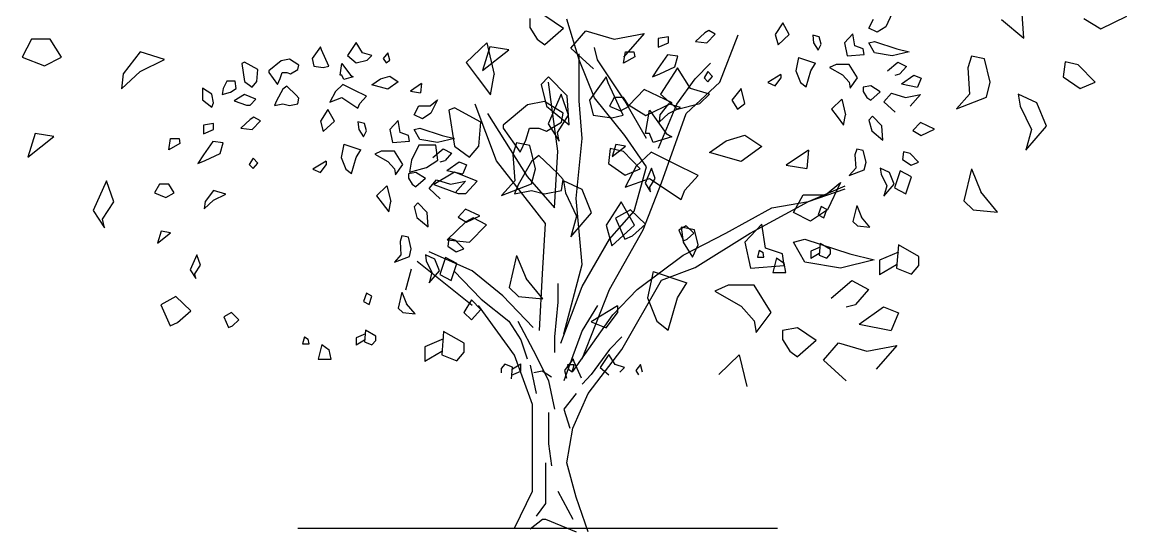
# Model space of a CAD drawing. Extents: x 336129 to 337050, y 65560 to 66540.
# Drawn here: x 336129 to 337050, y 65560 to 65985 of the extents above; entities that cross this region are included whole.
import ezdxf

# ---------------------------------------------------------------- set-up
doc = ezdxf.new("R2010")
doc.units = 0
doc.header["$MEASUREMENT"] = 0
doc.layers.get('0').update_dxf_attribs({"linetype": 'CONTINUOUS'})

msp = doc.modelspace()

# ---------------------------------------------------------------- linework, layer by layer
at = {"color": 7, "linetype": 'CONTINUOUS'}
for p, q in [((336580.28125, 65980.03125), (336564.65625, 65990.578125)), ((336854.53125, 65992.859375), (336849.0625, 65981.53125)), ((336964.28125, 65971.84375), (336962.71875, 65996.0625)), ((337028.34375, 65979.65625), (337050.21875, 65990.203125)), ((336552.15625, 65988.234375), (336552.15625, 65980.8125)), ((336552.15625, 65980.8125), (336558.40625, 65971.046875)), ((336580.28125, 65980.03125), (336564.65625, 65966.359375)), ((336593.28125, 65953.734375), (336583.09375, 65987.84375)), ((336763.125, 65984.859375), (336756.875, 65975.09375)), ((336768.59375, 65975.09375), (336763.125, 65984.859375)), ((336835, 65980.359375), (336838.90625, 65987.78125)), ((336842.03125, 65976.84375), (336835, 65980.359375)), ((336849.0625, 65981.53125), (336842.03125, 65976.84375)), ((336945.53125, 65987.46875), (336964.28125, 65971.84375)), ((337014.28125, 65988.25), (337028.34375, 65979.65625)), ((336136.53125, 65971.046875), (336128.71875, 65956.203125)), ((336152.15625, 65971.046875), (336136.53125, 65971.046875)), ((336161.53125, 65956.203125), (336152.15625, 65971.046875)), ((336558.40625, 65971.046875), (336564.65625, 65966.359375)), ((336586.53125, 65963.625), (336599.03125, 65978.078125)), ((336599.03125, 65978.078125), (336622.46875, 65971.046875)), ((336622.46875, 65971.046875), (336647.46875, 65975.734375)), ((336647.46875, 65975.734375), (336630.28125, 65956.203125)), ((336667.8125, 65973.140625), (336659.21875, 65971.765625)), ((336659.21875, 65971.765625), (336659.21875, 65964.34375)), ((336667.8125, 65968.0625), (336667.8125, 65973.140625)), ((336698.28125, 65976.453125), (336690.46875, 65969.03125)), ((336701.40625, 65978.21875), (336698.28125, 65976.453125)), ((336699.84375, 65968.0625), (336706.875, 65975.28125)), ((336706.875, 65975.28125), (336701.40625, 65978.21875)), ((336710.59375, 65935.367188), (336725.875, 65974.726562)), ((336756.875, 65975.09375), (336759.21875, 65966.5)), ((336759.21875, 65966.5), (336768.59375, 65975.09375)), ((336793.59375, 65973.140625), (336788.125, 65974.3125)), ((336788.125, 65974.3125), (336788.90625, 65968.0625)), ((336795.15625, 65966.890625), (336793.59375, 65973.140625)), ((336821.71875, 65975.484375), (336814.6875, 65968.0625)), ((336823.28125, 65965.515625), (336821.71875, 65975.484375)), ((336377.5625, 65964.71875), (336370.53125, 65954.953125)), ((336378.34375, 65962.1875), (336377.5625, 65964.71875)), ((336384.59375, 65948.703125), (336378.34375, 65962.1875)), ((336407.25, 65968.4375), (336400.21875, 65957.5)), ((336412.71875, 65959.84375), (336407.25, 65968.4375)), ((336516.21875, 65967.921875), (336499.03125, 65951.515625)), ((336518.96875, 65964.8125), (336512.71875, 65944.890625)), ((336512.71875, 65944.890625), (336534.59375, 65962.078125)), ((336516.21875, 65967.921875), (336522.46875, 65941.75)), ((336534.59375, 65962.078125), (336518.96875, 65964.8125)), ((336605.28125, 65946.4375), (336586.53125, 65963.625)), ((336608.59375, 65953.734375), (336606.03125, 65964.226562)), ((336659.21875, 65964.34375), (336667.8125, 65968.0625)), ((336690.46875, 65969.03125), (336699.84375, 65968.0625)), ((336788.90625, 65968.0625), (336792.8125, 65961.8125)), ((336792.8125, 65961.8125), (336795.15625, 65966.890625)), ((336814.6875, 65968.0625), (336817.03125, 65957.125)), ((336830.3125, 65963.171875), (336823.28125, 65965.515625)), ((336831.09375, 65958.296875), (336830.3125, 65963.171875)), ((336835, 65968.0625), (336839.6875, 65969.234375)), ((336839.6875, 65959.65625), (336835, 65968.0625)), ((336839.6875, 65969.234375), (336858.4375, 65963.171875)), ((336858.4375, 65963.171875), (336868.59375, 65960.640625)), ((336128.71875, 65956.203125), (336147.46875, 65948.78125)), ((336147.46875, 65948.78125), (336161.53125, 65956.203125)), ((336227.15625, 65960.5), (336213.09375, 65942.140625)), ((336247.46875, 65954.25), (336227.15625, 65960.5)), ((336227.15625, 65944.09375), (336247.46875, 65954.25)), ((336314.28125, 65951.828125), (336311.9375, 65950.859375)), ((336325.21875, 65945.78125), (336314.28125, 65951.828125)), ((336344.75, 65953), (336334.59375, 65944.609375)), ((336351.78125, 65954.375), (336344.75, 65953)), ((336359.59375, 65949.484375), (336351.78125, 65954.375)), ((336370.53125, 65954.953125), (336372.09375, 65948.703125)), ((336400.21875, 65957.5), (336407.25, 65951.25)), ((336407.25, 65951.25), (336416.625, 65953.59375)), ((336420.53125, 65957.5), (336412.71875, 65959.84375)), ((336416.625, 65953.59375), (336420.53125, 65957.5)), ((336433.8125, 65959.84375), (336429.90625, 65954.953125)), ((336429.90625, 65954.953125), (336432.25, 65951.25)), ((336432.25, 65951.25), (336435.375, 65953.59375)), ((336435.375, 65953.59375), (336433.8125, 65959.84375)), ((336593.28125, 65919.617188), (336593.28125, 65958.976562)), ((336606.03125, 65922.242188), (336593.28125, 65953.734375)), ((336631.53125, 65919.617188), (336608.59375, 65953.734375)), ((336630.3125, 65951.0625), (336631.875, 65960.4375)), ((336639.6875, 65956.34375), (336630.3125, 65951.0625)), ((336631.875, 65960.4375), (336638.90625, 65960.4375)), ((336638.90625, 65960.4375), (336639.6875, 65956.34375)), ((336667.03125, 65958.09375), (336659.21875, 65946.96875)), ((336675.625, 65956.921875), (336667.03125, 65958.09375)), ((336673.28125, 65948.140625), (336675.625, 65956.921875)), ((336776.40625, 65955.75), (336774.0625, 65944.8125)), ((336776.40625, 65955.75), (336790.46875, 65951.0625)), ((336817.03125, 65957.125), (336831.09375, 65958.296875)), ((336854.53125, 65957.125), (336839.6875, 65959.65625)), ((336850.625, 65944.625), (336859.21875, 65952.046875)), ((336868.59375, 65960.640625), (336854.53125, 65957.125)), ((336859.21875, 65952.046875), (336866.25, 65948.328125)), ((336920.53125, 65957), (336917.40625, 65947.234375)), ((336931.46875, 65954.65625), (336920.53125, 65957)), ((336936.15625, 65935.125), (336931.46875, 65954.65625)), ((336998.65625, 65952.3125), (336997.09375, 65939.8125)), ((337009.59375, 65949.578125), (336998.65625, 65952.3125)), ((336211.53125, 65929.640625), (336227.15625, 65944.09375)), ((336311.9375, 65950.859375), (336314.28125, 65935.8125)), ((336324.4375, 65935.8125), (336325.21875, 65945.78125)), ((336334.59375, 65944.609375), (336334.59375, 65943.234375)), ((336334.59375, 65943.234375), (336341.625, 65933.28125)), ((336343.96875, 65938.359375), (336345.53125, 65943.234375)), ((336345.53125, 65943.234375), (336349.4375, 65943.234375)), ((336349.4375, 65943.234375), (336352.5625, 65942.0625)), ((336352.5625, 65942.0625), (336358.8125, 65945.78125)), ((336358.8125, 65945.78125), (336359.59375, 65949.484375)), ((336372.09375, 65948.703125), (336379.90625, 65947.53125)), ((336379.90625, 65947.53125), (336384.59375, 65948.703125)), ((336393.96875, 65941.09375), (336395.53125, 65950.859375)), ((336395.53125, 65950.859375), (336402.5625, 65941.09375)), ((336499.03125, 65951.515625), (336508.40625, 65939.40625)), ((336659.21875, 65946.96875), (336654.53125, 65939.734375)), ((336660.78125, 65942.078125), (336673.28125, 65948.140625)), ((336675.375, 65947.15625), (336661.3125, 65925.28125)), ((336686.3125, 65929.96875), (336675.375, 65947.15625)), ((336690.1875, 65937.984375), (336702.9375, 65951.109375)), ((336700.625, 65944.03125), (336697.5, 65938.765625)), ((336704.53125, 65939.9375), (336700.625, 65944.03125)), ((336774.0625, 65944.8125), (336777.96875, 65935.046875)), ((336782.65625, 65931.34375), (336786.5625, 65944.8125)), ((336786.5625, 65944.8125), (336790.46875, 65951.0625)), ((336807.65625, 65950.09375), (336802.1875, 65947.546875)), ((336802.1875, 65947.546875), (336813.125, 65941.296875)), ((336818.59375, 65950.09375), (336807.65625, 65950.09375)), ((336825.625, 65938.765625), (336818.59375, 65950.09375)), ((336866.25, 65948.328125), (336860.78125, 65942.078125)), ((336917.40625, 65947.234375), (336918.96875, 65925.359375)), ((337023.65625, 65935.125), (337009.59375, 65949.578125)), ((336213.09375, 65942.140625), (336211.53125, 65929.640625)), ((336299.4375, 65936.203125), (336296.3125, 65929.953125)), ((336306.46875, 65936.203125), (336299.4375, 65936.203125)), ((336307.25, 65929.953125), (336306.46875, 65936.203125)), ((336314.28125, 65935.8125), (336320.53125, 65931.125)), ((336320.53125, 65931.125), (336324.4375, 65935.8125)), ((336341.625, 65933.28125), (336343.96875, 65938.359375)), ((336395.53125, 65941.09375), (336393.96875, 65941.09375)), ((336397.09375, 65937.375), (336395.53125, 65941.09375)), ((336404.90625, 65939.71875), (336397.09375, 65937.375)), ((336402.5625, 65941.09375), (336404.90625, 65939.71875)), ((336420.53125, 65933.078125), (336427.5625, 65937.96875)), ((336427.5625, 65937.96875), (336435.375, 65940.3125)), ((336442.40625, 65935.625), (336433.8125, 65929.375)), ((336435.375, 65940.3125), (336442.40625, 65935.625)), ((336461.9375, 65934.0625), (336452.5625, 65927.8125)), ((336461.9375, 65934.0625), (336461.15625, 65926.4375)), ((336508.40625, 65939.40625), (336519.34375, 65924.5625)), ((336519.34375, 65924.5625), (336522.46875, 65941.75)), ((336567.78125, 65939.796875), (336561.53125, 65933.15625)), ((336583.40625, 65923.78125), (336567.78125, 65939.796875)), ((336575.4375, 65877.632812), (336567.8125, 65935.367188)), ((336616, 65939.734375), (336601.9375, 65920.203125)), ((336617.5625, 65934.65625), (336616, 65939.734375)), ((336630.0625, 65907.703125), (336617.5625, 65934.65625)), ((336654.53125, 65939.734375), (336660.78125, 65942.078125)), ((336674.90625, 65916.992188), (336690.1875, 65937.984375)), ((336682.53125, 65909.125), (336710.59375, 65935.367188)), ((336697.5, 65938.765625), (336700.625, 65935.640625)), ((336700.625, 65935.640625), (336704.53125, 65939.9375)), ((336761.5625, 65941.5), (336750.625, 65934.859375)), ((336750.625, 65934.859375), (336756.875, 65932.3125)), ((336756.875, 65932.3125), (336761.5625, 65938.5625)), ((336761.5625, 65941.5), (336761.5625, 65938.5625)), ((336777.96875, 65935.046875), (336782.65625, 65931.34375)), ((336813.125, 65941.296875), (336818.59375, 65935.25)), ((336818.59375, 65935.25), (336819.375, 65930.359375)), ((336819.375, 65930.359375), (336825.625, 65938.765625)), ((336856.875, 65941.109375), (336860.78125, 65942.078125)), ((336862.34375, 65933.875), (336872.5, 65941.109375)), ((336862.34375, 65933.875), (336875.625, 65931.140625)), ((336872.5, 65941.109375), (336878.75, 65938.5625)), ((336878.75, 65938.5625), (336875.625, 65931.140625)), ((336933.03125, 65922.625), (336936.15625, 65935.125)), ((336997.09375, 65939.8125), (337011.15625, 65930.046875)), ((337011.15625, 65930.046875), (337023.65625, 65935.125)), ((336286.9375, 65925.265625), (336279.125, 65930.15625)), ((336279.125, 65930.15625), (336279.125, 65920.578125)), ((336288.5, 65918.046875), (336286.9375, 65925.265625)), ((336296.3125, 65929.953125), (336295.53125, 65924.875)), ((336295.53125, 65924.875), (336302.5625, 65926.828125)), ((336302.5625, 65926.828125), (336307.25, 65929.953125)), ((336314.28125, 65924.875), (336305.6875, 65919.796875)), ((336323.65625, 65921.171875), (336314.28125, 65924.875)), ((336346.3125, 65929.375), (336340.84375, 65919.609375)), ((336349.4375, 65931.90625), (336346.3125, 65929.375)), ((336357.25, 65924.484375), (336349.4375, 65931.90625)), ((336359.59375, 65921.953125), (336357.25, 65924.484375)), ((336390.0625, 65927.421875), (336385.375, 65918.625)), ((336396.3125, 65933.28125), (336390.0625, 65927.421875)), ((336405.6875, 65928.59375), (336396.3125, 65933.28125)), ((336415.84375, 65923.515625), (336405.6875, 65928.59375)), ((336433.8125, 65929.375), (336420.53125, 65933.078125)), ((336452.5625, 65927.8125), (336461.15625, 65926.4375)), ((336561.53125, 65933.15625), (336566.21875, 65915.1875)), ((336578.34375, 65925.359375), (336567.40625, 65900.359375)), ((336584.59375, 65907.78125), (336578.34375, 65925.359375)), ((336647.46875, 65929.25), (336634.96875, 65915.96875)), ((336670.90625, 65917.921875), (336647.46875, 65929.25)), ((336661.3125, 65925.28125), (336675.375, 65912.78125)), ((336701.9375, 65925.28125), (336686.3125, 65929.96875)), ((336694.125, 65917.46875), (336701.9375, 65925.28125)), ((336728.5, 65929.96875), (336720.6875, 65920.203125)), ((336731.625, 65917.46875), (336728.5, 65929.96875)), ((336836.5625, 65932.3125), (336830.3125, 65931.140625)), ((336830.3125, 65931.140625), (336830.3125, 65927.4375)), ((336830.3125, 65927.4375), (336833.4375, 65922.546875)), ((336844.375, 65927.046875), (336836.5625, 65932.3125)), ((336844.375, 65927.046875), (336836.5625, 65920.203125)), ((336847.5, 65918.84375), (336853.75, 65926.0625)), ((336853.75, 65926.0625), (336865.46875, 65922.546875)), ((336865.46875, 65922.546875), (336877.96875, 65924.890625)), ((336877.96875, 65924.890625), (336869.375, 65915.125)), ((336918.96875, 65925.359375), (336908.03125, 65912.859375)), ((336959.59375, 65925.359375), (336961.15625, 65915.203125)), ((336975.21875, 65917.9375), (336959.59375, 65925.359375)), ((336279.125, 65920.578125), (336286.9375, 65914.328125)), ((336286.9375, 65914.328125), (336288.5, 65918.046875)), ((336305.6875, 65919.796875), (336315.84375, 65916.09375)), ((336315.84375, 65916.09375), (336318.96875, 65916.09375)), ((336318.96875, 65916.09375), (336323.65625, 65921.171875)), ((336340.84375, 65919.609375), (336339.28125, 65915.890625)), ((336339.28125, 65915.890625), (336346.3125, 65917.265625)), ((336346.3125, 65917.265625), (336351.78125, 65915.890625)), ((336351.78125, 65915.890625), (336358.8125, 65917.265625)), ((336358.8125, 65917.265625), (336359.59375, 65921.953125)), ((336385.375, 65918.625), (336395.53125, 65922.34375)), ((336395.53125, 65922.34375), (336408.8125, 65913.546875)), ((336408.8125, 65913.546875), (336410.375, 65917.453125)), ((336410.375, 65917.453125), (336415.84375, 65923.515625)), ((336455.6875, 65908.078125), (336459.59375, 65915.5)), ((336459.59375, 65915.5), (336468.96875, 65915.5)), ((336468.96875, 65915.5), (336475.21875, 65920.578125)), ((336475.21875, 65920.578125), (336469.75, 65909.25)), ((336524.4375, 65869.757812), (336506.59375, 65916.992188)), ((336550.375, 65916.296875), (336530.0625, 65899.5)), ((336564.4375, 65919.03125), (336550.375, 65916.296875)), ((336580.0625, 65909.265625), (336564.4375, 65919.03125)), ((336566.21875, 65915.1875), (336584.96875, 65899.5625)), ((336584.96875, 65899.5625), (336583.40625, 65923.78125)), ((336595.84375, 65888.132812), (336593.28125, 65919.617188)), ((336601.9375, 65920.203125), (336605.0625, 65907.703125)), ((336631.53125, 65890.757812), (336606.03125, 65922.242188)), ((336622.5, 65922.546875), (336618.59375, 65915.125)), ((336618.59375, 65915.125), (336627.96875, 65911.421875)), ((336630.3125, 65922.546875), (336622.5, 65922.546875)), ((336627.96875, 65911.421875), (336635, 65915.125)), ((336635, 65915.125), (336630.3125, 65922.546875)), ((336649.40625, 65888.132812), (336631.53125, 65919.617188)), ((336634.96875, 65915.96875), (336649.03125, 65907.375)), ((336649.03125, 65907.375), (336670.90625, 65917.921875)), ((336659.59375, 65880.257812), (336674.90625, 65916.992188)), ((336667.8125, 65917.28125), (336660.78125, 65908.09375)), ((336677.96875, 65914.15625), (336667.8125, 65917.28125)), ((336675.375, 65912.78125), (336694.125, 65917.46875)), ((336720.6875, 65920.203125), (336725.375, 65912.78125)), ((336725.375, 65912.78125), (336731.625, 65917.46875)), ((336812.34375, 65920.984375), (336803.75, 65912.78125)), ((336812.34375, 65920.984375), (336815.46875, 65907.90625)), ((336833.4375, 65922.546875), (336836.5625, 65920.203125)), ((336856.875, 65910.25), (336847.5, 65918.84375)), ((336908.03125, 65912.859375), (336933.03125, 65922.625)), ((336961.15625, 65915.203125), (336970.53125, 65895.671875)), ((336961.15625, 65915.203125), (336970.53125, 65895.671875)), ((336983.03125, 65898.40625), (336975.21875, 65917.9375)), ((336322.09375, 65905.9375), (336318.96875, 65904.171875)), ((336327.5625, 65903), (336322.09375, 65905.9375)), ((336383.8125, 65912.578125), (336377.5625, 65902.8125)), ((336389.28125, 65902.8125), (336383.8125, 65912.578125)), ((336462.71875, 65904.5625), (336455.6875, 65908.078125)), ((336469.75, 65909.25), (336462.71875, 65904.5625)), ((336489.4375, 65913.953125), (336484.75, 65912)), ((336484.75, 65912), (336489.4375, 65881.921875)), ((336511.3125, 65901.84375), (336489.4375, 65913.953125)), ((336516.8125, 65909.125), (336549.9375, 65856.640625)), ((336575.21875, 65893.328125), (336584.59375, 65907.78125)), ((336578.5, 65901.84375), (336580.0625, 65909.265625)), ((336605.0625, 65907.703125), (336620.6875, 65905.359375)), ((336620.6875, 65905.359375), (336630.0625, 65907.703125)), ((336648.8125, 65892.46875), (336651.9375, 65912)), ((336651.9375, 65912), (336666, 65892.46875)), ((336660, 65901.84375), (336667.8125, 65909.078125)), ((336660.78125, 65908.09375), (336660, 65901.84375)), ((336662.15625, 65851.390625), (336682.53125, 65909.125)), ((336667.8125, 65909.078125), (336677.96875, 65914.15625)), ((336803.75, 65912.78125), (336808.4375, 65906.734375)), ((336808.4375, 65906.734375), (336813.90625, 65899.3125)), ((336813.90625, 65899.3125), (336815.46875, 65907.90625)), ((336838.125, 65906.921875), (336835, 65903.609375)), ((336845.9375, 65898.921875), (336838.125, 65906.921875)), ((336288.5, 65900.859375), (336279.90625, 65899.484375)), ((336279.90625, 65899.484375), (336279.90625, 65892.0625)), ((336288.5, 65895.78125), (336288.5, 65900.859375)), ((336318.96875, 65904.171875), (336311.15625, 65896.75)), ((336311.15625, 65896.75), (336320.53125, 65895.78125)), ((336320.53125, 65895.78125), (336327.5625, 65903)), ((336377.5625, 65902.8125), (336379.90625, 65894.21875)), ((336379.90625, 65894.21875), (336389.28125, 65902.8125)), ((336414.28125, 65900.859375), (336408.8125, 65902.03125)), ((336408.8125, 65902.03125), (336409.59375, 65895.78125)), ((336415.84375, 65894.609375), (336414.28125, 65900.859375)), ((336442.40625, 65903.203125), (336435.375, 65895.78125)), ((336443.96875, 65893.234375), (336442.40625, 65903.203125)), ((336455.6875, 65895.78125), (336460.375, 65896.953125)), ((336460.375, 65896.953125), (336479.125, 65890.890625)), ((336509.75, 65881.921875), (336511.3125, 65901.84375)), ((336530.0625, 65899.5), (336530.0625, 65896.765625)), ((336530.0625, 65896.765625), (336544.125, 65876.84375)), ((336548.8125, 65887), (336551.9375, 65896.765625)), ((336551.9375, 65896.765625), (336559.75, 65896.765625)), ((336559.75, 65896.765625), (336566, 65894.421875)), ((336566, 65894.421875), (336578.5, 65901.84375)), ((336567.40625, 65900.359375), (336576.78125, 65885.90625)), ((336835, 65903.609375), (336837.34375, 65894.625)), ((336846.71875, 65886.8125), (336845.9375, 65898.921875)), ((336877.96875, 65901.65625), (336871.71875, 65895.015625)), ((336889.6875, 65895.984375), (336877.96875, 65901.65625)), ((336965.84375, 65878.484375), (336983.03125, 65898.40625)), ((336139.65625, 65892.53125), (336133.40625, 65872.609375)), ((336133.40625, 65872.609375), (336155.28125, 65889.796875)), ((336155.28125, 65889.796875), (336139.65625, 65892.53125)), ((336251, 65878.78125), (336252.5625, 65888.15625)), ((336252.5625, 65888.15625), (336259.59375, 65888.15625)), ((336259.59375, 65888.15625), (336260.375, 65884.0625)), ((336279.90625, 65892.0625), (336288.5, 65895.78125)), ((336409.59375, 65895.78125), (336413.5, 65889.53125)), ((336413.5, 65889.53125), (336415.84375, 65894.609375)), ((336435.375, 65895.78125), (336437.71875, 65884.84375)), ((336451, 65890.890625), (336443.96875, 65893.234375)), ((336451.78125, 65886.015625), (336451, 65890.890625)), ((336460.375, 65887.375), (336455.6875, 65895.78125)), ((336475.21875, 65884.84375), (336460.375, 65887.375)), ((336489.28125, 65888.359375), (336475.21875, 65884.84375)), ((336479.125, 65890.890625), (336489.28125, 65888.359375)), ((336576.78125, 65885.90625), (336575.21875, 65893.328125)), ((336590.75, 65838.273438), (336595.84375, 65888.132812)), ((336649.40625, 65864.515625), (336631.53125, 65890.757812)), ((336651.9375, 65892.46875), (336648.8125, 65892.46875)), ((336655.0625, 65885.046875), (336651.9375, 65892.46875)), ((336670.6875, 65889.734375), (336655.0625, 65885.046875)), ((336666, 65892.46875), (336670.6875, 65889.734375)), ((336716, 65886.21875), (336731.625, 65890.90625)), ((336731.625, 65890.90625), (336745.6875, 65881.53125)), ((336837.34375, 65894.625), (336846.71875, 65886.8125)), ((336871.71875, 65895.015625), (336878.75, 65890.71875)), ((336878.75, 65890.71875), (336889.6875, 65895.984375)), ((336970.53125, 65895.671875), (336965.84375, 65878.484375)), ((336260.375, 65884.0625), (336251, 65878.78125)), ((336287.71875, 65885.8125), (336279.90625, 65874.6875)), ((336296.3125, 65884.640625), (336287.71875, 65885.8125)), ((336293.96875, 65875.859375), (336296.3125, 65884.640625)), ((336397.09375, 65883.46875), (336394.75, 65872.53125)), ((336397.09375, 65883.46875), (336411.15625, 65878.78125)), ((336407.25, 65872.53125), (336411.15625, 65878.78125)), ((336437.71875, 65884.84375), (336451.78125, 65886.015625)), ((336459.75, 65882.703125), (336453.5, 65870.203125)), ((336473.8125, 65882.703125), (336459.75, 65882.703125)), ((336471.3125, 65872.34375), (336479.90625, 65879.765625)), ((336475.375, 65870.203125), (336473.8125, 65882.703125)), ((336479.90625, 65879.765625), (336486.9375, 65876.046875)), ((336489.4375, 65881.921875), (336501.9375, 65872.546875)), ((336501.9375, 65872.546875), (336509.75, 65881.921875)), ((336541.21875, 65884.71875), (336538.09375, 65874.953125)), ((336552.15625, 65882.375), (336541.21875, 65884.71875)), ((336544.125, 65876.84375), (336548.8125, 65887)), ((336556.84375, 65862.84375), (336552.15625, 65882.375)), ((336619.34375, 65880.03125), (336617.78125, 65867.53125)), ((336630.28125, 65877.296875), (336619.34375, 65880.03125)), ((336624.0625, 65883.296875), (336620.9375, 65873.328125)), ((336620.9375, 65873.328125), (336631.875, 65881.921875)), ((336631.875, 65881.921875), (336624.0625, 65883.296875)), ((336701.9375, 65876.453125), (336716, 65886.21875)), ((336745.6875, 65881.53125), (336728.5, 65869.03125)), ((336784.75, 65878.40625), (336766, 65865.90625)), ((336784.75, 65878.40625), (336783.1875, 65863.171875)), ((336824.84375, 65879.390625), (336823.28125, 65874.5)), ((336830.3125, 65878.21875), (336824.84375, 65879.390625)), ((336832.65625, 65868.453125), (336830.3125, 65878.21875)), ((336279.90625, 65874.6875), (336275.21875, 65867.453125)), ((336275.21875, 65867.453125), (336281.46875, 65869.796875)), ((336281.46875, 65869.796875), (336293.96875, 65875.859375)), ((336321.3125, 65871.75), (336318.1875, 65866.484375)), ((336325.21875, 65867.65625), (336321.3125, 65871.75)), ((336382.25, 65869.21875), (336371.3125, 65862.578125)), ((336382.25, 65869.21875), (336382.25, 65866.28125)), ((336394.75, 65872.53125), (336398.65625, 65862.765625)), ((336403.34375, 65859.0625), (336407.25, 65872.53125)), ((336428.34375, 65877.8125), (336422.875, 65875.265625)), ((336422.875, 65875.265625), (336433.8125, 65869.015625)), ((336439.28125, 65877.8125), (336428.34375, 65877.8125)), ((336433.8125, 65869.015625), (336439.28125, 65862.96875)), ((336446.3125, 65866.484375), (336439.28125, 65877.8125)), ((336453.5, 65870.203125), (336451.9375, 65860.046875)), ((336466, 65863.953125), (336475.375, 65870.203125)), ((336477.5625, 65868.828125), (336481.46875, 65869.796875)), ((336486.9375, 65876.046875), (336481.46875, 65869.796875)), ((336483.03125, 65861.59375), (336493.1875, 65868.828125)), ((336493.1875, 65868.828125), (336499.4375, 65866.28125)), ((336565.25, 65817.28125), (336524.4375, 65869.757812)), ((336538.09375, 65874.953125), (336539.65625, 65853.078125)), ((336553.5, 65869.03125), (336542.5625, 65849.5)), ((336559.75, 65874.109375), (336553.5, 65869.03125)), ((336575.375, 65859.265625), (336559.75, 65874.109375)), ((336572.90625, 65830.398438), (336575.4375, 65877.632812)), ((336644.34375, 65862.84375), (336630.28125, 65877.296875)), ((336653.5, 65876.84375), (336641, 65865.125)), ((336672.25, 65867.46875), (336653.5, 65876.84375)), ((336728.5, 65869.03125), (336701.9375, 65876.453125)), ((336823.28125, 65874.5), (336824.0625, 65863.5625)), ((336863.90625, 65877.046875), (336863.125, 65870.796875)), ((336863.125, 65870.796875), (336870.15625, 65865.90625)), ((336869.375, 65875.671875), (336863.90625, 65877.046875)), ((336876.40625, 65868.453125), (336869.375, 65875.671875)), ((336318.1875, 65866.484375), (336321.3125, 65863.359375)), ((336321.3125, 65863.359375), (336325.21875, 65867.65625)), ((336371.3125, 65862.578125), (336377.5625, 65860.03125)), ((336377.5625, 65860.03125), (336382.25, 65866.28125)), ((336398.65625, 65862.765625), (336403.34375, 65859.0625)), ((336439.28125, 65862.96875), (336440.0625, 65858.078125)), ((336440.0625, 65858.078125), (336446.3125, 65866.484375)), ((336457.25, 65860.03125), (336451, 65858.859375)), ((336451.9375, 65860.046875), (336466, 65863.953125)), ((336465.0625, 65854.765625), (336457.25, 65860.03125)), ((336489.4375, 65860.046875), (336472.25, 65849.890625)), ((336483.03125, 65861.59375), (336496.3125, 65858.859375)), ((336508.1875, 65852.625), (336489.4375, 65860.046875)), ((336499.4375, 65866.28125), (336496.3125, 65858.859375)), ((336553.71875, 65850.34375), (336556.84375, 65862.84375)), ((336617.78125, 65867.53125), (336631.84375, 65857.765625)), ((336641, 65865.125), (336631.625, 65847.546875)), ((336631.84375, 65857.765625), (336644.34375, 65862.84375)), ((336639.1875, 65827.773438), (336649.40625, 65864.515625)), ((336653.75, 65863.5625), (336648.28125, 65851.0625)), ((336656.875, 65854.78125), (336653.75, 65863.5625)), ((336692.5625, 65857.3125), (336672.25, 65867.46875)), ((336766, 65865.90625), (336783.1875, 65863.171875)), ((336824.0625, 65863.5625), (336818.59375, 65857.3125)), ((336818.59375, 65857.3125), (336831.09375, 65862.203125)), ((336831.09375, 65862.203125), (336832.65625, 65868.453125)), ((336844.375, 65863.5625), (336845.15625, 65858.484375)), ((336852.1875, 65859.859375), (336844.375, 65863.5625)), ((336856.09375, 65850.09375), (336852.1875, 65859.859375)), ((336861.15625, 65861.296875), (336856.46875, 65847.234375)), ((336870.53125, 65856.21875), (336861.15625, 65861.296875)), ((336870.15625, 65865.90625), (336876.40625, 65868.453125)), ((336920.53125, 65862.859375), (336914.28125, 65836.296875)), ((336920.53125, 65862.859375), (336928.34375, 65843.71875)), ((336199.03125, 65853.078125), (336188.09375, 65828.078125)), ((336205.28125, 65835.5), (336199.03125, 65853.078125)), ((336451, 65858.859375), (336451, 65855.15625)), ((336451, 65855.15625), (336454.125, 65850.265625)), ((336465.0625, 65854.765625), (336457.25, 65847.921875)), ((336468.1875, 65846.5625), (336474.4375, 65853.78125)), ((336474.4375, 65853.78125), (336486.15625, 65850.265625)), ((336486.15625, 65850.265625), (336498.65625, 65852.609375)), ((336498.65625, 65852.609375), (336490.0625, 65842.84375)), ((336498.8125, 65842.46875), (336508.1875, 65852.625)), ((336539.65625, 65853.078125), (336528.71875, 65840.578125)), ((336549.9375, 65856.640625), (336572.90625, 65830.398438)), ((336580.0625, 65854.1875), (336575.375, 65859.265625)), ((336578.5, 65844.8125), (336580.0625, 65854.1875)), ((336580.28125, 65853.078125), (336581.84375, 65842.921875)), ((336595.90625, 65845.65625), (336580.28125, 65853.078125)), ((336631.625, 65847.546875), (336651.9375, 65854.96875)), ((336646.84375, 65812.03125), (336662.15625, 65851.390625)), ((336648.28125, 65851.0625), (336652.96875, 65843.84375)), ((336651.9375, 65854.96875), (336678.5, 65837.390625)), ((336652.1875, 65847.546875), (336656.875, 65854.78125)), ((336681.625, 65845.203125), (336692.5625, 65857.3125)), ((336798.8125, 65841.296875), (336811.3125, 65851.453125)), ((336811.3125, 65851.453125), (336800.375, 65828.796875)), ((336845.15625, 65858.484375), (336849.84375, 65848.71875)), ((336845.15625, 65858.484375), (336849.84375, 65848.71875)), ((336865.84375, 65842.15625), (336870.53125, 65856.21875)), ((336243.1875, 65850.265625), (336239.28125, 65842.84375)), ((336239.28125, 65842.84375), (336248.65625, 65839.140625)), ((336251, 65850.265625), (336243.1875, 65850.265625)), ((336248.65625, 65839.140625), (336255.6875, 65842.84375)), ((336255.6875, 65842.84375), (336251, 65850.265625)), ((336288.5, 65845), (336281.46875, 65835.8125)), ((336298.65625, 65841.875), (336288.5, 65845)), ((336288.5, 65836.796875), (336298.65625, 65841.875)), ((336433.03125, 65848.703125), (336424.4375, 65840.5)), ((336433.03125, 65848.703125), (336436.15625, 65835.625)), ((336454.125, 65850.265625), (336457.25, 65847.921875)), ((336477.5625, 65837.96875), (336468.1875, 65846.5625)), ((336472.25, 65849.890625), (336492.5625, 65842.46875)), ((336492.5625, 65842.46875), (336498.8125, 65842.46875)), ((336528.71875, 65840.578125), (336553.71875, 65850.34375)), ((336542.5625, 65849.5), (336539.4375, 65842.078125)), ((336539.4375, 65842.078125), (336553.5, 65844.8125)), ((336553.5, 65844.8125), (336564.4375, 65842.078125)), ((336564.4375, 65842.078125), (336578.5, 65844.8125)), ((336581.84375, 65842.921875), (336591.21875, 65823.390625)), ((336581.84375, 65842.921875), (336591.21875, 65823.390625)), ((336603.71875, 65826.125), (336595.90625, 65845.65625)), ((336652.96875, 65843.84375), (336652.1875, 65847.546875)), ((336678.5, 65837.390625), (336681.625, 65845.203125)), ((336772.25, 65826.453125), (336780.0625, 65841.296875)), ((336780.0625, 65841.296875), (336798.8125, 65841.296875)), ((336784.53125, 65835.648438), (336815.125, 65848.765625)), ((336784.53125, 65835.648438), (336815.125, 65846.148438)), ((336847.5, 65840.125), (336856.09375, 65850.09375)), ((336849.84375, 65848.71875), (336847.5, 65840.125)), ((336856.46875, 65847.234375), (336865.84375, 65842.15625)), ((336942.40625, 65826.921875), (336928.34375, 65843.71875)), ((336195.90625, 65821.046875), (336205.28125, 65835.5)), ((336280.6875, 65829.5625), (336288.5, 65836.796875)), ((336281.46875, 65835.8125), (336280.6875, 65829.5625)), ((336424.4375, 65840.5), (336429.125, 65834.453125)), ((336429.125, 65834.453125), (336434.59375, 65827.03125)), ((336434.59375, 65827.03125), (336436.15625, 65835.625)), ((336458.8125, 65834.640625), (336455.6875, 65831.328125)), ((336466.625, 65826.640625), (336458.8125, 65834.640625)), ((336595.84375, 65783.164062), (336590.75, 65838.273438)), ((336628.5, 65835.4375), (336616, 65815.90625)), ((336639.4375, 65815.90625), (336628.5, 65835.4375)), ((336736.09375, 65809.40625), (336784.53125, 65835.648438)), ((336753.9375, 65830.398438), (336784.53125, 65835.648438)), ((336824.84375, 65832.3125), (336821.71875, 65819.03125)), ((336824.84375, 65832.3125), (336828.75, 65822.75)), ((336914.28125, 65836.296875), (336922.09375, 65828.875)), ((336188.09375, 65828.078125), (336197.46875, 65813.625)), ((336455.6875, 65831.328125), (336458.03125, 65822.34375)), ((336467.40625, 65814.53125), (336466.625, 65826.640625)), ((336498.65625, 65829.375), (336492.40625, 65822.734375)), ((336510.375, 65823.703125), (336498.65625, 65829.375)), ((336499.4375, 65818.4375), (336510.375, 65823.703125)), ((336586.53125, 65806.203125), (336603.71875, 65826.125)), ((336591.21875, 65823.390625), (336586.53125, 65806.203125)), ((336618.78125, 65804.15625), (336639.1875, 65827.773438)), ((336636.15625, 65828.875), (336623.65625, 65821.84375)), ((336648.65625, 65816.765625), (336636.15625, 65828.875)), ((336715.6875, 65809.40625), (336753.9375, 65830.398438)), ((336786.3125, 65819.421875), (336772.25, 65826.453125)), ((336800.375, 65828.796875), (336786.3125, 65819.421875)), ((336795.15625, 65831.53125), (336792.8125, 65824.5)), ((336792.8125, 65824.5), (336797.5, 65821.96875)), ((336799.84375, 65829), (336795.15625, 65831.53125)), ((336797.5, 65821.96875), (336799.84375, 65829)), ((336835.78125, 65814.34375), (336828.75, 65822.75)), ((336922.09375, 65828.875), (336942.40625, 65826.921875)), ((336197.46875, 65813.625), (336195.90625, 65821.046875)), ((336458.03125, 65822.34375), (336467.40625, 65814.53125)), ((336498.8125, 65818.640625), (336483.1875, 65803.796875)), ((336492.40625, 65822.734375), (336499.4375, 65818.4375)), ((336505.0625, 65822.15625), (336498.8125, 65818.640625)), ((336501.9375, 65801.84375), (336516, 65816.296875)), ((336516, 65816.296875), (336505.0625, 65822.15625)), ((336562.6875, 65775.296875), (336565.25, 65817.28125)), ((336616, 65815.90625), (336620.6875, 65798.71875)), ((336620.6875, 65798.71875), (336639.4375, 65815.90625)), ((336623.65625, 65821.84375), (336631.46875, 65804.265625)), ((336637.71875, 65807), (336648.65625, 65816.765625)), ((336682.65625, 65815.328125), (336676.40625, 65811.8125)), ((336689.4375, 65812), (336678.5, 65814.34375)), ((336678.5, 65814.34375), (336680.0625, 65801.84375)), ((336688.90625, 65809.265625), (336682.65625, 65815.328125)), ((336745.6875, 65816.6875), (336731.625, 65801.84375)), ((336748.8125, 65796.765625), (336745.6875, 65816.6875)), ((336821.71875, 65819.03125), (336825.625, 65815.328125)), ((336825.625, 65815.328125), (336835.78125, 65814.34375)), ((336244.75, 65811.015625), (336241.625, 65801.046875)), ((336241.625, 65801.046875), (336252.5625, 65809.640625)), ((336252.5625, 65809.640625), (336244.75, 65811.015625)), ((336445.53125, 65807.109375), (336443.96875, 65802.21875)), ((336451, 65805.9375), (336445.53125, 65807.109375)), ((336453.34375, 65796.171875), (336451, 65805.9375)), ((336484.59375, 65804.765625), (336483.8125, 65798.515625)), ((336490.0625, 65803.390625), (336484.59375, 65804.765625)), ((336618.78125, 65762.171875), (336646.84375, 65812.03125)), ((336631.46875, 65804.265625), (336637.71875, 65807)), ((336676.40625, 65811.8125), (336680.3125, 65803.015625)), ((336680, 65791.039062), (336715.6875, 65809.40625)), ((336680.3125, 65803.015625), (336683.4375, 65804.390625)), ((336683.4375, 65804.390625), (336688.90625, 65809.265625)), ((336692.5625, 65799.5), (336689.4375, 65812)), ((336690.1875, 65780.539062), (336736.09375, 65809.40625)), ((336443.96875, 65802.21875), (336444.75, 65791.28125)), ((336451.78125, 65789.921875), (336453.34375, 65796.171875)), ((336483.1875, 65803.796875), (336501.9375, 65801.84375)), ((336483.8125, 65798.515625), (336490.84375, 65793.625)), ((336497.09375, 65796.171875), (336490.0625, 65803.390625)), ((336490.84375, 65793.625), (336497.09375, 65796.171875)), ((336595.84375, 65764.796875), (336618.78125, 65804.15625)), ((336680.0625, 65801.84375), (336687.875, 65789.34375)), ((336687.875, 65789.34375), (336692.5625, 65799.5)), ((336731.625, 65801.84375), (336736.3125, 65779.96875)), ((336743.59375, 65795.203125), (336742.03125, 65789.15625)), ((336743.59375, 65795.203125), (336746.71875, 65793.0625)), ((336762.875, 65792.078125), (336748.8125, 65796.765625)), ((336772.25, 65801.84375), (336781.625, 65804.1875)), ((336781.625, 65785.046875), (336772.25, 65801.84375)), ((336781.625, 65804.1875), (336819.125, 65792.078125)), ((336794.375, 65797.546875), (336786.5625, 65794.234375)), ((336794.375, 65800.671875), (336793.59375, 65790.90625)), ((336802.96875, 65795.796875), (336794.375, 65800.671875)), ((336802.96875, 65792.078125), (336802.96875, 65795.796875)), ((336859.59375, 65799.578125), (336858.03125, 65780.046875)), ((336876.78125, 65789.8125), (336859.59375, 65799.578125)), ((336274.4375, 65791.28125), (336268.96875, 65778.78125)), ((336277.5625, 65782.5), (336274.4375, 65791.28125)), ((336444.75, 65791.28125), (336439.28125, 65785.03125)), ((336439.28125, 65785.03125), (336451.78125, 65789.921875)), ((336465.0625, 65791.28125), (336465.84375, 65786.203125)), ((336472.875, 65787.578125), (336465.0625, 65791.28125)), ((336465.84375, 65786.203125), (336470.53125, 65776.4375)), ((336465.84375, 65786.203125), (336470.53125, 65776.4375)), ((336504.0625, 65777.921875), (336468.34375, 65793.664062)), ((336476.78125, 65777.8125), (336472.875, 65787.578125)), ((336481.84375, 65789.015625), (336477.15625, 65774.953125)), ((336491.21875, 65783.9375), (336481.84375, 65789.015625)), ((336541.21875, 65790.578125), (336534.96875, 65764.015625)), ((336541.21875, 65790.578125), (336549.03125, 65771.4375)), ((336641.75, 65762.171875), (336680, 65791.039062)), ((336742.03125, 65789.15625), (336747.5, 65789.15625)), ((336747.5, 65789.15625), (336746.71875, 65793.0625)), ((336758.03125, 65788.640625), (336754.90625, 65776.53125)), ((336758.03125, 65788.640625), (336764.28125, 65784.34375)), ((336764.4375, 65782.3125), (336762.875, 65792.078125)), ((336786.5625, 65794.234375), (336786.5625, 65788.171875)), ((336793.59375, 65792.28125), (336786.5625, 65788.171875)), ((336793.59375, 65790.90625), (336799.84375, 65788.375)), ((336799.84375, 65788.375), (336802.96875, 65792.078125)), ((336839.4375, 65787), (336811.3125, 65779.96875)), ((336819.125, 65792.078125), (336839.4375, 65787)), ((336859.59375, 65793.328125), (336843.96875, 65786.6875)), ((336843.96875, 65786.6875), (336843.96875, 65774.578125)), ((336876.78125, 65782.390625), (336876.78125, 65789.8125)), ((336268.96875, 65778.78125), (336273.65625, 65771.5625)), ((336272.875, 65775.265625), (336277.5625, 65782.5)), ((336448.8125, 65762), (336453.5, 65779.578125)), ((336504.0625, 65749.054688), (336458.15625, 65785.789062)), ((336468.1875, 65767.84375), (336476.78125, 65777.8125)), ((336486.53125, 65769.875), (336491.21875, 65783.9375)), ((336488.75, 65777.921875), (336511.6875, 65754.304688)), ((336529.5625, 65756.921875), (336504.0625, 65777.921875)), ((336580.53125, 65725.4375), (336595.84375, 65783.164062)), ((336655.0625, 65777.234375), (336650.375, 65755.359375)), ((336655.0625, 65777.234375), (336683.1875, 65767.859375)), ((336662.15625, 65770.046875), (336690.1875, 65780.539062)), ((336736.3125, 65779.96875), (336764.4375, 65782.3125)), ((336765.84375, 65776.53125), (336764.28125, 65784.34375)), ((336811.3125, 65779.96875), (336781.625, 65785.046875)), ((336858.03125, 65782.78125), (336843.96875, 65774.578125)), ((336858.03125, 65780.046875), (336870.53125, 65774.96875)), ((336870.53125, 65774.96875), (336876.78125, 65782.390625)), ((336273.65625, 65771.5625), (336272.875, 65775.265625)), ((336470.53125, 65776.4375), (336468.1875, 65767.84375)), ((336477.15625, 65774.953125), (336486.53125, 65769.875)), ((336563.09375, 65754.640625), (336549.03125, 65771.4375)), ((336560.15625, 65728.0625), (336562.6875, 65775.296875)), ((336629, 65712.3125), (336662.15625, 65770.046875)), ((336675.375, 65755.359375), (336683.1875, 65767.859375)), ((336754.90625, 65776.53125), (336765.84375, 65776.53125)), ((336803.5, 65754.96875), (336820.6875, 65769.8125)), ((336820.6875, 65769.8125), (336834.75, 65762.390625)), ((336415.84375, 65759.25), (336413.5, 65752.21875)), ((336420.53125, 65756.71875), (336415.84375, 65759.25)), ((336445.53125, 65760.03125), (336442.40625, 65746.75)), ((336445.53125, 65760.03125), (336449.4375, 65750.46875)), ((336534.96875, 65764.015625), (336542.78125, 65756.59375)), ((336575.4375, 65767.421875), (336575.4375, 65751.679688)), ((336578, 65717.5625), (336595.84375, 65764.796875)), ((336595.84375, 65704.445312), (336618.78125, 65762.171875)), ((336621.34375, 65741.179688), (336641.75, 65762.171875)), ((336717.5625, 65765.90625), (336706.625, 65760.828125)), ((336706.625, 65760.828125), (336728.5, 65748.328125)), ((336739.4375, 65765.90625), (336717.5625, 65765.90625)), ((336753.5, 65743.25), (336739.4375, 65765.90625)), ((336834.75, 65762.390625), (336823.8125, 65749.890625)), ((336256.84375, 65756.59375), (336244.34375, 65749.5625)), ((336244.34375, 65749.5625), (336252.15625, 65731.984375)), ((336269.34375, 65744.484375), (336256.84375, 65756.59375)), ((336413.5, 65752.21875), (336418.1875, 65749.6875)), ((336418.1875, 65749.6875), (336420.53125, 65756.71875)), ((336456.46875, 65742.0625), (336449.4375, 65750.46875)), ((336503.5, 65753.796875), (336497.25, 65743.25)), ((336511.3125, 65745.59375), (336503.5, 65753.796875)), ((336511.6875, 65754.304688), (336534.65625, 65735.929688)), ((336555.0625, 65730.6875), (336529.5625, 65756.921875)), ((336542.78125, 65756.59375), (336563.09375, 65754.640625)), ((336575.4375, 65751.679688), (336572.90625, 65722.8125)), ((336608.59375, 65749.054688), (336595.84375, 65728.0625)), ((336650.375, 65755.359375), (336658.1875, 65735.828125)), ((336667.5625, 65728.40625), (336675.375, 65755.359375)), ((336816, 65747.9375), (336823.8125, 65749.890625)), ((336258.40625, 65734.71875), (336269.34375, 65744.484375)), ((336303.34375, 65743.046875), (336297.09375, 65739.53125)), ((336309.59375, 65736.984375), (336303.34375, 65743.046875)), ((336442.40625, 65746.75), (336446.3125, 65743.046875)), ((336446.3125, 65743.046875), (336456.46875, 65742.0625)), ((336497.25, 65743.25), (336503.5, 65737)), ((336503.5, 65737), (336511.3125, 65745.59375)), ((336539.40625, 65707.617188), (336509.3125, 65748.90625)), ((336588.1875, 65693.945312), (336621.34375, 65741.179688)), ((336625.375, 65748.71875), (336603.5, 65735.4375)), ((336616, 65730.359375), (336625.375, 65742.859375)), ((336625.375, 65748.71875), (336625.375, 65742.859375)), ((336728.5, 65748.328125), (336739.4375, 65736.21875)), ((336741, 65726.453125), (336753.5, 65743.25)), ((336826.9375, 65733.484375), (336847.25, 65747.9375)), ((336847.25, 65747.9375), (336859.75, 65742.859375)), ((336859.75, 65742.859375), (336853.5, 65728.015625)), ((336252.15625, 65731.984375), (336258.40625, 65734.71875)), ((336297.09375, 65739.53125), (336301, 65730.734375)), ((336301, 65730.734375), (336304.125, 65732.109375)), ((336304.125, 65732.109375), (336309.59375, 65736.984375)), ((336534.65625, 65735.929688), (336544.84375, 65720.1875)), ((336542.3125, 65735.929688), (336557.59375, 65707.070312)), ((336603.5, 65735.4375), (336616, 65730.359375)), ((336658.1875, 65735.828125), (336667.5625, 65728.40625)), ((336739.4375, 65736.21875), (336741, 65726.453125)), ((336826.9375, 65733.484375), (336853.5, 65728.015625)), ((336364.28125, 65722.921875), (336362.71875, 65716.875)), ((336364.28125, 65722.921875), (336367.40625, 65720.78125)), ((336415.0625, 65725.265625), (336407.25, 65721.953125)), ((336407.25, 65721.953125), (336407.25, 65715.890625)), ((336415.0625, 65728.390625), (336414.28125, 65718.625)), ((336423.65625, 65723.515625), (336415.0625, 65728.390625)), ((336423.65625, 65719.796875), (336423.65625, 65723.515625)), ((336480.28125, 65727.296875), (336478.71875, 65707.765625)), ((336497.46875, 65717.53125), (336480.28125, 65727.296875)), ((336572.90625, 65722.8125), (336572.90625, 65709.695312)), ((336595.84375, 65728.0625), (336588.1875, 65707.070312)), ((336629, 65722.8125), (336618.78125, 65712.3125)), ((336775.375, 65730.359375), (336762.875, 65728.015625)), ((336762.875, 65728.015625), (336762.875, 65720.59375)), ((336791, 65719.8125), (336775.375, 65730.359375)), ((336362.71875, 65716.875), (336368.1875, 65716.875)), ((336368.1875, 65716.875), (336367.40625, 65720.78125)), ((336378.71875, 65716.359375), (336375.59375, 65704.25)), ((336378.71875, 65716.359375), (336384.96875, 65712.0625)), ((336414.28125, 65720), (336407.25, 65715.890625)), ((336414.28125, 65718.625), (336420.53125, 65716.09375)), ((336420.53125, 65716.09375), (336423.65625, 65719.796875)), ((336480.28125, 65721.046875), (336464.65625, 65714.40625)), ((336464.65625, 65714.40625), (336464.65625, 65702.296875)), ((336497.46875, 65710.109375), (336497.46875, 65717.53125)), ((336544.84375, 65720.1875), (336549.9375, 65704.445312)), ((336600.9375, 65675.578125), (336629, 65712.3125)), ((336618.78125, 65712.3125), (336603.5, 65691.320312)), ((336762.875, 65720.59375), (336769.125, 65710.828125)), ((336791, 65719.8125), (336775.375, 65706.140625)), ((336797.25, 65703.40625), (336809.75, 65717.859375)), ((336809.75, 65717.859375), (336833.1875, 65710.828125)), ((336833.1875, 65710.828125), (336858.1875, 65715.515625)), ((336858.1875, 65715.515625), (336841, 65695.984375)), ((336375.59375, 65704.25), (336386.53125, 65704.25)), ((336386.53125, 65704.25), (336384.96875, 65712.0625)), ((336478.71875, 65710.5), (336464.65625, 65702.296875)), ((336478.71875, 65707.765625), (336491.21875, 65702.6875)), ((336491.21875, 65702.6875), (336497.46875, 65710.109375)), ((336554.4375, 65666.328125), (336539.40625, 65707.617188)), ((336557.59375, 65707.070312), (336567.8125, 65686.078125)), ((336588.1875, 65707.070312), (336580.53125, 65686.078125)), ((336588.28125, 65704.5), (336581.25, 65694.734375)), ((336589.0625, 65701.96875), (336588.28125, 65704.5)), ((336617.96875, 65708.21875), (336610.9375, 65697.28125)), ((336623.4375, 65699.625), (336617.96875, 65708.21875)), ((336726.9375, 65707.703125), (336709.75, 65691.296875)), ((336726.9375, 65707.703125), (336733.1875, 65681.53125)), ((336769.125, 65710.828125), (336775.375, 65706.140625)), ((336816, 65686.21875), (336797.25, 65703.40625)), ((336531.375, 65700.15625), (336528.25, 65696.453125)), ((336528.25, 65696.453125), (336528.25, 65692.734375)), ((336537.625, 65697.625), (336531.375, 65700.15625)), ((336536.84375, 65687.859375), (336537.625, 65697.625)), ((336536.84375, 65690.984375), (336544.65625, 65694.296875)), ((336537.625, 65696.25), (336544.65625, 65700.359375)), ((336544.65625, 65694.296875), (336544.65625, 65700.359375)), ((336552.5, 65699.195312), (336557.59375, 65675.578125)), ((336562.5, 65694.15625), (336555.46875, 65692.78125)), ((336570.3125, 65689.265625), (336562.5, 65694.15625)), ((336581.25, 65694.734375), (336582.8125, 65688.484375)), ((336583.71875, 65699.375), (336584.5, 65695.46875)), ((336589.1875, 65699.375), (336583.71875, 65699.375)), ((336587.625, 65693.328125), (336584.5, 65695.46875)), ((336587.625, 65693.328125), (336589.1875, 65699.375)), ((336595.3125, 65688.484375), (336589.0625, 65701.96875)), ((336610.9375, 65697.28125), (336617.96875, 65691.03125)), ((336631.25, 65697.28125), (336623.4375, 65699.625)), ((336627.34375, 65693.375), (336631.25, 65697.28125)), ((336644.53125, 65699.625), (336640.625, 65694.734375)), ((336640.625, 65694.734375), (336642.96875, 65691.03125)), ((336646.09375, 65693.375), (336644.53125, 65699.625)), ((336567.8125, 65686.078125), (336572.90625, 65662.460938)), ((336603.5, 65691.320312), (336595.84375, 65683.453125)), ((336590.75, 65675.578125), (336580.53125, 65662.460938)), ((336588.1875, 65646.710938), (336600.9375, 65675.578125)), ((336554.4375, 65625.039062), (336554.4375, 65666.328125)), ((336567.8125, 65659.835938), (336567.8125, 65633.59375)), ((336580.53125, 65662.460938), (336585.65625, 65646.710938)), ((336583.09375, 65617.851562), (336588.1875, 65646.710938)), ((336567.8125, 65633.59375), (336570.34375, 65615.226562)), ((336554.4375, 65594.070312), (336554.4375, 65625.039062)), ((336565.25, 65617.851562), (336565.25, 65599.476562)), ((336590.75, 65588.984375), (336583.09375, 65617.851562)), ((336539.40625, 65563.109375), (336554.4375, 65594.070312)), ((336565.25, 65599.476562), (336565.25, 65583.734375)), ((336575.4375, 65594.234375), (336588.1875, 65570.617188)), ((336565.25, 65583.734375), (336557.59375, 65573.242188)), ((336600.9375, 65560.117188), (336590.75, 65588.984375)), ((336552.5, 65562.742188), (336562.6875, 65570.617188)), ((336562.6875, 65570.617188), (336565.25, 65570.617188)), ((336565.25, 65570.617188), (336590.75, 65560.117188)), ((336358.84375, 65563.109375), (336758.84375, 65563.109375))]:
    msp.add_line(p, q, dxfattribs=at)

doc.saveas('drawing.dxf')
